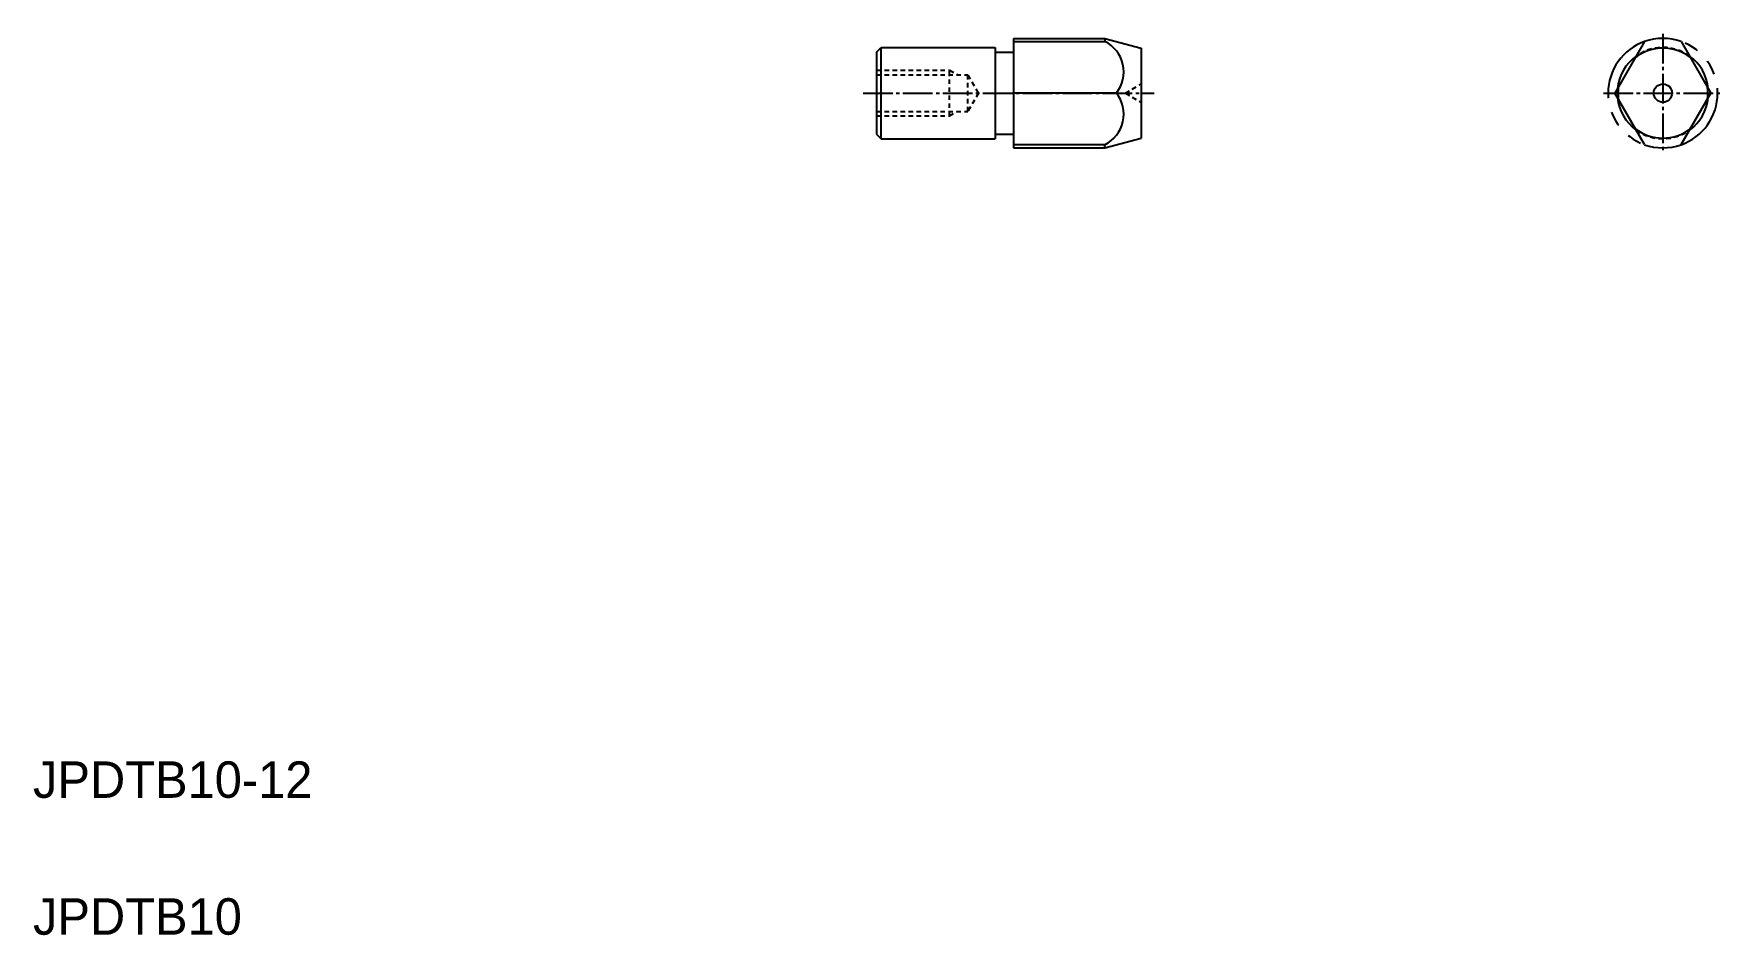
# Model space of a CAD drawing. Extents: x 10 to 195, y 10 to 109.
import ezdxf

# ---------------------------------------------------------------- set-up
doc = ezdxf.new("R2010")
doc.units = 0
doc.header["$LTSCALE"] = 0.25
for name, pattern in [('CENTER', [17.5, 13, -1.5, 1.5, -1.5]), ('DASHED', [3.5, 2, -1.5]), ('PHANTOM', [63.5, 31.75, -6.35, 6.35, -6.35, 6.35, -6.35])]:
    doc.linetypes.add(name, pattern=pattern)
doc.layers.get('0').update_dxf_attribs({"linetype": 'CONTINUOUS'})
doc.layers.add('CENTER', color=1, linetype='CENTER')
doc.styles.get("Standard").update_dxf_attribs({"font": 'txt', "height": 3.2})

msp = doc.modelspace()

# ---------------------------------------------------------------- linework, layer by layer
at = {"linetype": 'CONTINUOUS'}
for p, q in [((117.44, 108.24), (117.44, 96.24)), ((117.44, 108.24), (127.44, 108.24)), ((127.44, 108.24), (131.44, 107.17)), ((186.61, 107.9), (183.35, 102.24)), ((190.61, 107.9), (193.88, 102.24)), ((102.44, 106.74), (102.94, 107.24)), ((102.44, 106.74), (102.44, 97.74)), ((102.94, 97.24), (102.94, 107.24)), ((102.94, 107.24), (115.44, 107.24)), ((115.44, 107.24), (115.44, 97.24)), ((115.44, 106.74), (117.44, 106.74)), ((131.44, 107.17), (131.44, 97.32)), ((186.61, 96.59), (183.35, 102.24)), ((190.61, 96.59), (193.88, 102.24)), ((102.44, 97.74), (102.94, 97.24)), ((102.94, 97.24), (115.44, 97.24)), ((115.44, 97.74), (117.44, 97.74)), ((117.44, 96.24), (127.44, 96.24)), ((127.44, 96.24), (131.44, 97.32))]:
    msp.add_line(p, q, dxfattribs=at)
at = {"color": 7, "linetype": 'CONTINUOUS'}
for p, q in [((117.44, 107.9), (127.44, 107.9)), ((128.72, 102.24), (117.44, 102.24)), ((117.44, 96.59), (127.44, 96.59))]:
    msp.add_line(p, q, dxfattribs=at)
for p, q in [((127.44, 108.24), (127.44, 107.9)), ((131.44, 104.71), (131.44, 104.71)), ((131.44, 102.24), (131.44, 102.24)), ((127.44, 96.24), (127.44, 96.59))]:
    msp.add_line(p, q)
at = {"color": 3, "linetype": 'DASHED'}
for p, q in [((102.44, 104.74), (110.44, 104.74)), ((102.44, 104.24), (112.44, 104.24)), ((110.44, 99.74), (110.44, 104.74)), ((110.44, 104.74), (111.31, 104.24)), ((112.44, 100.24), (112.44, 104.24)), ((113.6, 102.24), (112.44, 104.24)), ((113.6, 102.24), (112.44, 100.24)), ((129.71, 102.24), (131.44, 103.24)), ((129.71, 102.24), (131.44, 101.24)), ((102.44, 100.24), (112.44, 100.24)), ((110.44, 99.74), (111.31, 100.24)), ((102.44, 99.74), (110.44, 99.74))]:
    msp.add_line(p, q, dxfattribs=at)
at = {"linetype": 'CONTINUOUS'}
msp.add_circle((188.61, 102.24), 1, dxfattribs=at)
for centre, radius, start, end in [((125.78, 104.56), 3.74, 321.8304, 63.5185), ((188.61, 102.24), 4.93, 52.2737, 127.7263), ((125.78, 99.93), 3.74, 296.4815, 38.1696), ((188.61, 102.24), 4.93, 172.2738, 187.7262), ((188.61, 102.24), 4.93, 352.2738, 7.7262), ((188.61, 102.24), 4.93, 232.2737, 307.7263)]:
    msp.add_arc(centre, radius, start, end)
at = {"color": 3, "linetype": 'PHANTOM'}
for start, end in [(109.4712, 250.5288), (289.4712, 70.5288)]:
    msp.add_arc((188.61, 102.24), 6, start, end, dxfattribs=at)
at = {"linetype": 'CONTINUOUS'}
for radius, start, end in [(6, 70.5288, 109.4712), (5, 125.7966, 174.2034), (5, 5.7966, 54.2034), (5, 185.7966, 234.2034), (5, 305.7966, 354.2034), (6, 250.5288, 289.4712)]:
    msp.add_arc((188.61, 102.24), radius, start, end, dxfattribs=at)
at = {"color": 3, "linetype": 'DASHED'}
for start, end in [(54.2034, 125.7966), (174.2034, 185.7966), (354.2034, 5.7966), (234.2034, 305.7966)]:
    msp.add_arc((188.61, 102.24), 5, start, end, dxfattribs=at)
at = {"layer": 'CENTER', "color": 1, "linetype": 'CENTER'}
for p, q in [((188.61, 108.74), (188.61, 95.74)), ((100.96, 102.24), (132.88, 102.24)), ((182.11, 102.24), (195.11, 102.24))]:
    msp.add_line(p, q, dxfattribs=at)

# ---------------------------------------------------------------- texts
for s, p in [('JPDTB10-12', (10, 25)), ('JPDTB10', (10, 10))]:
    msp.add_text(s, height=4).set_placement(p)

doc.saveas('drawing.dxf')
